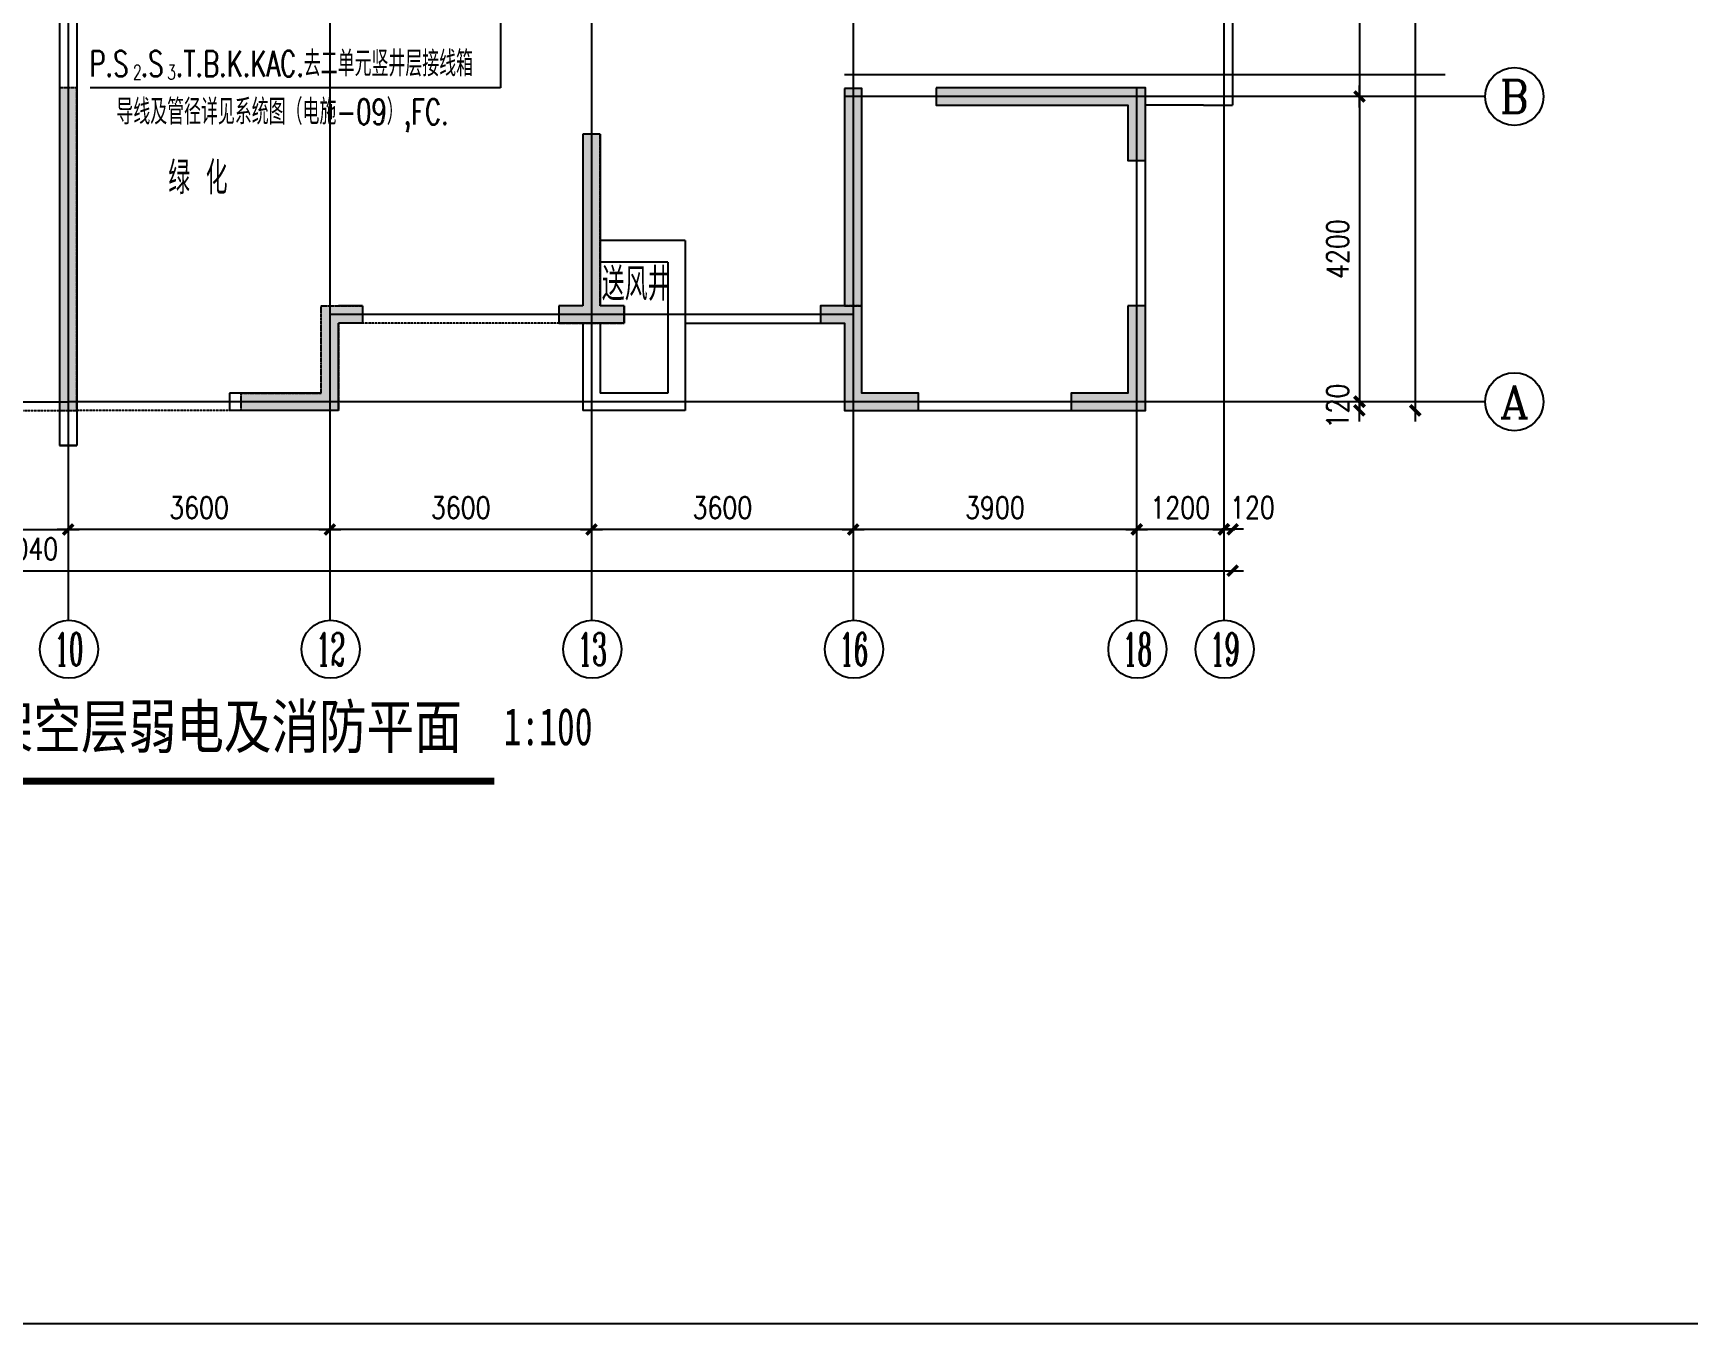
# Model space of a CAD drawing. Extents: x -170759 to 304867, y -311201 to 112352.
# Drawn here: x 210617 to 233384, y -4870 to 12892 of the extents above; entities that cross this region are included whole.
import ezdxf
from ezdxf.enums import TextEntityAlignment as Align

# ---------------------------------------------------------------- set-up
doc = ezdxf.new("R2010")
doc.units = 0
for name, pattern in [('ACAD_ISO04W100', [30.5, 24, -3, 0.5, -3]), ('DASH', [0.35, 0.25, -0.1]), ('DOTE', [2.42, 2, -0.2, 0.02, -0.2])]:
    doc.linetypes.add(name, pattern=pattern)
doc.layers.get('0').update_dxf_attribs({"linetype": 'CONTINUOUS'})
doc.layers.get('DEFPOINTS').update_dxf_attribs({"linetype": 'CONTINUOUS'})
for name, color, linetype in [('AXIS', 3, 'CONTINUOUS'), ('AXIS_TEXT', 7, 'CONTINUOUS'), ('DOOR', 2, 'CONTINUOUS'), ('DOTE', 251, 'CONTINUOUS'), ('TEX', 7, 'CONTINUOUS'), ('TEXT', 6, 'CONTINUOUS'), ('TXT', 3, 'CONTINUOUS'), ('WALL', 7, 'CONTINUOUS'), ('ZXX', 2, 'ACAD_ISO04W100'), ('柱子', 170, 'CONTINUOUS')]:
    doc.layers.add(name, color=color, linetype=linetype)
doc.styles.add('-黑体', font='SIMHEI.TTF', dxfattribs={"width": 0.8})
doc.styles.add('COMPLEX', font='COMPLEX')
doc.styles.add('DIM_FONT', font='SIMPLEX.shx', dxfattribs={"width": 0.8})
doc.styles.add('HZTXT', font='txt.shx', dxfattribs={"width": 0.8, "bigfont": 'hztxt.shx'})
doc.styles.add('HZXXX', font='romans', dxfattribs={"width": 0.7, "bigfont": 'hzs'})
doc.styles.add('SONG', font='SimSun.ttf', dxfattribs={"height": 600})
doc.dimstyles.new('AXIS', dxfattribs={"dimtxt": 300, "dimasz": 1, "dimexe": 250, "dimexo": 300, "dimgap": 150, "dimtad": 1, "dimdec": 0, "dimdsep": 46, "dimtxsty": 'DIM_FONT', "dimblk": '_DIMX', "dimblk1": '_DIMX', "dimblk2": '_DIMX', "dimcen": 2.5, "dimse1": 1, "dimse2": 1, "dimclrd": 3, "dimclre": 3, "dimclrt": 7, "dimadec": 0, "dimazin": 0, "dimtfac": 1, "dimtdec": 0, "dimtix": 1, "dimtmove": 2, "dimatfit": 3, "dimldrblk": '_DIMX', "dimfxl": 0, "dimtolj": 1, "dimtzin": 0, "dimarcsym": 0})

# ---------------------------------------------------------------- blocks, each defined once
blk = doc.blocks.new('_DIMX')
blk.add_line((-150, 0), (150, 0))
at = {"const_width": 50}
blk.add_lwpolyline([(-70, -70), (70, 70)], dxfattribs=at)
blk = doc.blocks.new('*D303')
at = {"layer": 'AXIS', "color": 3, "lineweight": -2}
blk.add_line((229632, 22339), (229632, 7701), dxfattribs=at)
at = {"layer": 'DEFPOINTS', "color": 0}
for p in [(227917, 22340), (227917, 7700), (229632, 7700)]:
    blk.add_point(p, dxfattribs=at)
at = {"layer": 'AXIS', "color": 3, "lineweight": -2}
for p, rotation in [((229632, 22340), 90), ((229632, 7700), 270)]:
    blk.add_blockref('_DIMX', p, dxfattribs=dict(at, rotation=rotation))
at = {"layer": 'AXIS', "color": 7, "insert": (229332, 15020), "char_height": 300, "attachment_point": 5, "rotation": 90, "style": 'DIM_FONT'}
blk.add_mtext('\\A1;14640', dxfattribs=at)
blk = doc.blocks.new('_AXISO')
blk.add_circle((0, 0), 0.5)
at = {"layer": 'AXIS_TEXT', "style": 'COMPLEX', "width": 1.041667}
blk.add_attdef('A', text='', height=0.56, dxfattribs=at).set_placement((-0.25, -0.28), (0.25, -0.28), align=Align.FIT)
blk = doc.blocks.new('*D314')
at = {"layer": 'AXIS', "color": 3, "lineweight": -2}
blk.add_line((218299, 6062), (214701, 6062), dxfattribs=at)
at = {"layer": 'DEFPOINTS', "color": 0}
for p in [(214700, 7551), (218300, 7551), (214700, 6062)]:
    blk.add_point(p, dxfattribs=at)
at = {"layer": 'AXIS', "color": 3, "lineweight": -2, "rotation": 180}
blk.add_blockref('_DIMX', (214700, 6062), dxfattribs=at)
at = {"layer": 'AXIS', "color": 3, "lineweight": -2}
blk.add_blockref('_DIMX', (218300, 6062), dxfattribs=at)
at = {"layer": 'AXIS', "color": 7, "insert": (216500, 6362), "char_height": 300, "attachment_point": 5, "style": 'DIM_FONT'}
blk.add_mtext('\\A1;3600', dxfattribs=at)
blk = doc.blocks.new('*D315')
at = {"layer": 'AXIS', "color": 3, "lineweight": -2}
blk.add_line((221899, 6062), (218301, 6062), dxfattribs=at)
at = {"layer": 'DEFPOINTS', "color": 0}
for p in [(218300, 7551), (221900, 7551), (218300, 6062)]:
    blk.add_point(p, dxfattribs=at)
at = {"layer": 'AXIS', "color": 3, "lineweight": -2, "rotation": 180}
blk.add_blockref('_DIMX', (218300, 6062), dxfattribs=at)
at = {"layer": 'AXIS', "color": 3, "lineweight": -2}
blk.add_blockref('_DIMX', (221900, 6062), dxfattribs=at)
at = {"layer": 'AXIS', "color": 7, "insert": (220100, 6362), "char_height": 300, "attachment_point": 5, "style": 'DIM_FONT'}
blk.add_mtext('\\A1;3600', dxfattribs=at)
blk = doc.blocks.new('*D318')
at = {"layer": 'AXIS', "color": 3, "lineweight": -2}
blk.add_line((214699, 6062), (211101, 6062), dxfattribs=at)
at = {"layer": 'DEFPOINTS', "color": 0}
for p in [(211100, 7551), (214700, 7551), (211100, 6062)]:
    blk.add_point(p, dxfattribs=at)
at = {"layer": 'AXIS', "color": 3, "lineweight": -2, "rotation": 180}
blk.add_blockref('_DIMX', (211100, 6062), dxfattribs=at)
at = {"layer": 'AXIS', "color": 3, "lineweight": -2}
blk.add_blockref('_DIMX', (214700, 6062), dxfattribs=at)
at = {"layer": 'AXIS', "color": 7, "insert": (212900, 6362), "char_height": 300, "attachment_point": 5, "style": 'DIM_FONT'}
blk.add_mtext('\\A1;3600', dxfattribs=at)
blk = doc.blocks.new('*D319')
at = {"layer": 'AXIS', "color": 3, "lineweight": -2}
blk.add_line((228866, 15319), (228866, 12021), dxfattribs=at)
at = {"layer": 'DEFPOINTS', "color": 0}
for p in [(227000, 15320), (227000, 12020), (228866, 12020)]:
    blk.add_point(p, dxfattribs=at)
at = {"layer": 'AXIS', "color": 3, "lineweight": -2}
for p, rotation in [((228866, 15320), 90), ((228866, 12020), 270)]:
    blk.add_blockref('_DIMX', p, dxfattribs=dict(at, rotation=rotation))
at = {"layer": 'AXIS', "color": 7, "insert": (228566, 13670), "char_height": 300, "attachment_point": 5, "rotation": 90, "style": 'DIM_FONT'}
blk.add_mtext('\\A1;3300', dxfattribs=at)
blk = doc.blocks.new('*D320')
at = {"layer": 'AXIS', "color": 3, "lineweight": -2}
blk.add_line((226999, 6062), (225801, 6062), dxfattribs=at)
at = {"layer": 'DEFPOINTS', "color": 0}
for p in [(225800, 7551), (227000, 7508), (225800, 6062)]:
    blk.add_point(p, dxfattribs=at)
at = {"layer": 'AXIS', "color": 3, "lineweight": -2, "rotation": 180}
blk.add_blockref('_DIMX', (225800, 6062), dxfattribs=at)
at = {"layer": 'AXIS', "color": 3, "lineweight": -2}
blk.add_blockref('_DIMX', (227000, 6062), dxfattribs=at)
at = {"layer": 'AXIS', "color": 7, "insert": (226400, 6362), "char_height": 300, "attachment_point": 5, "style": 'DIM_FONT'}
blk.add_mtext('\\A1;1200', dxfattribs=at)
blk = doc.blocks.new('*D321')
at = {"layer": 'AXIS', "color": 3, "lineweight": -2}
blk.add_line((225799, 6062), (221901, 6062), dxfattribs=at)
at = {"layer": 'DEFPOINTS', "color": 0}
for p in [(221900, 7551), (225800, 7551), (221900, 6062)]:
    blk.add_point(p, dxfattribs=at)
at = {"layer": 'AXIS', "color": 3, "lineweight": -2, "rotation": 180}
blk.add_blockref('_DIMX', (221900, 6062), dxfattribs=at)
at = {"layer": 'AXIS', "color": 3, "lineweight": -2}
blk.add_blockref('_DIMX', (225800, 6062), dxfattribs=at)
at = {"layer": 'AXIS', "color": 7, "insert": (223850, 6362), "char_height": 300, "attachment_point": 5, "style": 'DIM_FONT'}
blk.add_mtext('\\A1;3900', dxfattribs=at)
blk = doc.blocks.new('*D322')
at = {"layer": 'AXIS', "color": 3, "lineweight": -2}
blk.add_line((228866, 12019), (228866, 7821), dxfattribs=at)
at = {"layer": 'DEFPOINTS', "color": 0}
for p in [(227000, 12020), (227000, 7820), (228866, 7820)]:
    blk.add_point(p, dxfattribs=at)
at = {"layer": 'AXIS', "color": 3, "lineweight": -2}
for p, rotation in [((228866, 12020), 90), ((228866, 7820), 270)]:
    blk.add_blockref('_DIMX', p, dxfattribs=dict(at, rotation=rotation))
at = {"layer": 'AXIS', "color": 7, "insert": (228566, 9920), "char_height": 300, "attachment_point": 5, "rotation": 90, "style": 'DIM_FONT'}
blk.add_mtext('\\A1;4200', dxfattribs=at)
blk = doc.blocks.new('*D323')
at = {"layer": 'AXIS', "color": 3, "lineweight": -2}
for p, q in [((226999, 6064), (226998, 6064)), ((227000, 6064), (227120, 6064)), ((227121, 6064), (227122, 6064))]:
    blk.add_line(p, q, dxfattribs=at)
at = {"layer": 'DEFPOINTS', "color": 0}
for p in [(227000, 7508), (227120, 7508), (227120, 6064)]:
    blk.add_point(p, dxfattribs=at)
at = {"layer": 'AXIS', "color": 3, "lineweight": -2}
blk.add_blockref('_DIMX', (227000, 6064), dxfattribs=at)
at = {"layer": 'AXIS', "color": 3, "lineweight": -2, "rotation": 180}
blk.add_blockref('_DIMX', (227120, 6064), dxfattribs=at)
at = {"layer": 'AXIS', "color": 7, "insert": (227393, 6364), "char_height": 300, "attachment_point": 5, "style": 'DIM_FONT'}
blk.add_mtext('\\A1;120', dxfattribs=at)
blk = doc.blocks.new('*D324')
at = {"layer": 'AXIS', "color": 3, "lineweight": -2}
for p, q in [((228864, 7821), (228864, 7822)), ((228864, 7820), (228864, 7700)), ((228864, 7699), (228864, 7698))]:
    blk.add_line(p, q, dxfattribs=at)
at = {"layer": 'DEFPOINTS', "color": 0}
for p in [(227300, 7820), (227300, 7700), (228864, 7700)]:
    blk.add_point(p, dxfattribs=at)
at = {"layer": 'AXIS', "color": 3, "lineweight": -2}
for p, rotation in [((228864, 7820), 270), ((228864, 7700), 90)]:
    blk.add_blockref('_DIMX', p, dxfattribs=dict(at, rotation=rotation))
at = {"layer": 'AXIS', "color": 7, "insert": (228564, 7760), "char_height": 300, "attachment_point": 5, "rotation": 90, "style": 'DIM_FONT'}
blk.add_mtext('\\A1;120', dxfattribs=at)

msp = doc.modelspace()

# ---------------------------------------------------------------- hatches: boundary and pattern name
at = {"layer": 'ZXX'}
h = msp.add_hatch(color=256, dxfattribs=at)
h.paths.add_polyline_path([(211099.50572, 12019.72111), (211219.50572, 12019.72111), (211219.50572, 12139.72111), (210979.50572, 12139.72111), (210979.50572, 12019.72111)])
h.paths.add_polyline_path([(210979.50572, 7819.72111), (211099.50572, 7819.72111), (211219.50572, 7819.72111), (211219.50572, 12019.72111), (211099.50572, 12019.72111), (210979.50572, 12019.72111)])
h.paths.add_polyline_path([(211219.50572, 7699.72111), (211219.50572, 7819.72111), (211099.50572, 7819.72111), (210979.50572, 7819.72111), (210979.50572, 7699.72111)])
msp.add_hatch(color=256, dxfattribs=at).paths.add_polyline_path([(221779.50572, 12131.5424), (222019.50572, 12131.5424), (222019.50572, 9138.13913), (221779.50572, 9138.80523)])
h = msp.add_hatch(color=256, dxfattribs=at)
h.paths.add_polyline_path([(223039.50572, 12139.72111), (225799.50572, 12139.72111), (225799.50572, 12019.72111), (223039.50572, 12019.72111)])
h.paths.add_polyline_path([(223039.50572, 12019.72111), (225799.50572, 12019.72111), (225799.50572, 11139.72111), (225679.50572, 11139.72111), (225679.50572, 11899.72111), (223039.50572, 11899.72111)])
h.paths.add_polyline_path([(225799.50572, 12019.72111), (225919.50572, 12019.72111), (225919.50572, 11139.72111), (225799.50572, 11139.72111)])
h.paths.add_polyline_path([(225799.50572, 12139.72111), (225919.50572, 12139.72111), (225919.50572, 12019.72111), (225799.50572, 12019.72111)])
h = msp.add_hatch(color=256, dxfattribs=at)
h.paths.add_polyline_path([(218299.50572, 11499.72111), (218419.50572, 11499.72111), (218419.50572, 9139.72111), (218749.50572, 9139.72111), (218749.50572, 9019.72111), (218299.50572, 9019.72111)])
h.paths.add_polyline_path([(218179.50572, 11499.72111), (218299.50572, 11499.72111), (218299.50572, 9019.72111), (217849.50572, 9019.72111), (217849.50572, 9139.72111), (218179.50572, 9139.72111)])
h.paths.add_polyline_path([(217849.50572, 9019.72111), (218299.50572, 9019.72111), (218299.50572, 8899.72111), (217849.50572, 8899.72111)])
h.paths.add_polyline_path([(218299.50572, 9019.72111), (218749.50572, 9019.72111), (218749.50572, 8899.72111), (218299.50572, 8899.72111)])
h = msp.add_hatch(color=256, dxfattribs=at)
h.paths.add_polyline_path([(214699.50572, 9139.72111), (215149.50572, 9139.72111), (215149.50572, 9019.72111), (214699.50572, 9019.72111)])
h.paths.add_polyline_path([(214699.50572, 9019.72111), (215149.50572, 9019.72111), (215149.50572, 8899.72111), (214819.50572, 8899.72111), (214819.50572, 7819.72111), (214699.50572, 7819.72111)])
h.paths.add_polyline_path([(214579.50572, 9139.72111), (214699.50572, 9139.72111), (214699.50572, 7819.72111), (213479.50572, 7819.72111), (213479.50572, 7939.72111), (214579.50572, 7939.72111)])
h.paths.add_polyline_path([(213479.50572, 7819.72111), (214699.50572, 7819.72111), (214699.50572, 7699.72111), (213479.50572, 7699.72111)])
h.paths.add_polyline_path([(214699.50572, 7819.72111), (214819.50572, 7819.72111), (214819.50572, 7699.72111), (214699.50572, 7699.72111)])
h = msp.add_hatch(color=256, dxfattribs=at)
h.paths.add_polyline_path([(221449.50572, 9019.72111), (221899.50572, 9019.72111), (221899.50572, 7819.72111), (221779.50572, 7819.72111), (221779.50572, 8899.72111), (221449.50572, 8899.72111)])
h.paths.add_polyline_path([(221449.50572, 9139.72111), (221899.50572, 9138.47218), (221899.50572, 9019.72111), (221449.50572, 9019.72111)])
h.paths.add_polyline_path([(221899.50572, 9138.47218), (222019.50572, 9138.13913), (222019.50572, 7939.72111), (222799.50572, 7939.72111), (222799.50572, 7819.72111), (221899.50572, 7819.72111)])
h.paths.add_polyline_path([(221779.50572, 7819.72111), (221799.50572, 7819.72111), (221899.50572, 7819.72111), (221899.50572, 7699.72111), (221779.50572, 7699.72111)])
h.paths.add_polyline_path([(221899.50572, 7819.72111), (222799.50572, 7819.72111), (222799.50572, 7699.72111), (221899.50572, 7699.72111)])
h = msp.add_hatch(color=256, dxfattribs=at)
h.paths.add_polyline_path([(225679.50572, 9139.72111), (225799.50572, 9139.72111), (225799.50572, 7819.72111), (224899.50572, 7819.72111), (224899.50572, 7939.72111), (225679.50572, 7939.72111)])
h.paths.add_polyline_path([(225799.50572, 9139.72111), (225919.50572, 9139.72111), (225919.50572, 7819.72111), (225799.50572, 7819.72111)])
h.paths.add_polyline_path([(224899.50572, 7819.72111), (225799.50572, 7819.72111), (225799.50572, 7699.72111), (224899.50572, 7699.72111)])
h.paths.add_polyline_path([(225799.50572, 7819.72111), (225919.50572, 7819.72111), (225919.50572, 7699.72111), (225799.50572, 7699.72111)])

# ---------------------------------------------------------------- linework, layer by layer
msp.add_lwpolyline([(165265.94481, 64684.82576), (263773.33671, 64684.82576), (263773.33671, -4869.59855), (165265.94481, -4869.59855)], close=True)
at = {"layer": 'AXIS'}
for p, q in [((230596.64558, 12019.72111), (230232.85161, 12019.72111)), ((230596.64558, 7819.72111), (230232.85161, 7819.72111)), ((211099.50572, 5244.86419), (211099.50572, 4813.74484)), ((214699.50572, 5244.86419), (214699.50572, 4813.74484)), ((218299.50572, 5244.86419), (218299.50572, 4813.74484)), ((221899.50572, 5244.86419), (221899.50572, 4813.74484)), ((225799.50572, 5244.86419), (225799.50572, 4813.74484)), ((226999.50572, 5244.86419), (226999.50572, 4813.74484))]:
    msp.add_line(p, q, dxfattribs=at)
at = {"layer": 'DOOR'}
for p, q in [((227119.50572, 13219.72111), (227119.50572, 11899.72111)), ((225919.50572, 7699.72111), (225919.50572, 12139.72111)), ((226719.50572, 11899.72111), (225919.50572, 11899.72111)), ((226719.50572, 11899.72111), (227119.50572, 11899.72111)), ((219589.50572, 10039.72111), (218419.50572, 10039.72111)), ((219589.50572, 10039.72111), (219589.50572, 7699.72111)), ((219349.50572, 9739.72111), (218419.50572, 9739.72111)), ((219349.50572, 9739.72111), (219349.50572, 7939.72111)), ((218179.50572, 8899.72111), (218179.50572, 7699.72111)), ((218419.50572, 8899.72111), (218419.50572, 7939.72111)), ((219589.50572, 8899.72111), (221449.50572, 8899.72111)), ((219349.50572, 7939.72111), (218419.50572, 7939.72111)), ((219589.50572, 7699.72111), (218179.50572, 7699.72111)), ((222799.50572, 7699.72111), (224899.50572, 7699.72111))]:
    msp.add_line(p, q, dxfattribs=at)
at = {"layer": 'DOOR', "linetype": 'DASH'}
for p, q in [((217849.50572, 8899.72111), (215149.50572, 8899.72111)), ((208879.50572, 7699.72111), (210979.50572, 7699.72111)), ((213319.50572, 7699.72111), (211219.50572, 7699.72111))]:
    msp.add_line(p, q, dxfattribs=at)
at = {"layer": 'DOTE', "linetype": 'DOTE', "ltscale": 0.5}
for p, q in [((211099.50572, 24660.80411), (211099.50572, 5031.54128)), ((226999.50572, 24660.80411), (226999.50572, 5031.54128)), ((211099.50572, 18139.72111), (211099.50572, 7914.81092)), ((218299.50572, 16339.72111), (218299.50572, 5031.54128)), ((214699.50572, 13939.72111), (214699.50572, 5031.54128)), ((221899.50572, 13819.72111), (221899.50572, 5031.54128)), ((230042.56401, 12319.72111), (221779.50572, 12319.72111)), ((225799.50572, 12139.72111), (225799.50572, 5031.54128)), ((230559.05072, 12019.72111), (221779.50572, 12019.72111)), ((221899.50572, 9019.72111), (214699.50572, 9019.72111)), ((191639.96073, 7819.72111), (211099.50572, 7819.72111)), ((230559.05072, 7819.72111), (211099.50572, 7819.72111))]:
    msp.add_line(p, q, dxfattribs=at)
at = {"layer": 'TEXT', "color": 3}
for p, q in [((217049.7136, 16476.10021), (217049.7136, 12137.36955)), ((217049.7136, 12137.36955), (211403.83505, 12137.36955))]:
    msp.add_line(p, q, dxfattribs=at)
at = {"layer": 'TEXT', "color": 3, "const_width": 96}
msp.add_lwpolyline([(208361.49512, 2598.97189), (216963.58592, 2598.97189)], dxfattribs=at)
at = {"layer": 'WALL'}
for p, q in [((210979.50572, 17339.72111), (210979.50572, 7219.72111)), ((211219.50572, 13699.72111), (211219.50572, 7219.72111)), ((218419.50572, 11499.72111), (218179.50572, 11499.72111)), ((218179.50572, 11499.72111), (218179.50572, 9139.72111)), ((218419.50572, 11499.72111), (218419.50572, 9139.72111)), ((215149.50572, 9139.72111), (214819.50572, 9139.72111)), ((215149.50572, 9139.72111), (215149.50572, 8899.72111)), ((217849.50572, 9139.72111), (217849.50572, 8899.72111)), ((218179.50572, 9139.72111), (217849.50572, 9139.72111)), ((218749.50572, 9139.72111), (218419.50572, 9139.72111)), ((218749.50572, 9139.72111), (218749.50572, 8899.72111)), ((214819.50572, 7699.72111), (214819.50572, 8899.72111)), ((215149.50572, 8899.72111), (214819.50572, 8899.72111)), ((218749.50572, 8899.72111), (217849.50572, 8899.72111)), ((214579.50572, 7939.72111), (213319.50572, 7939.72111)), ((213319.50572, 7939.72111), (213319.50572, 7699.72111)), ((213319.50572, 7919.72111), (213319.50572, 7699.72111)), ((214819.50572, 7699.72111), (213319.50572, 7699.72111)), ((211219.50572, 7219.72111), (210979.50572, 7219.72111)), ((210979.50572, 7219.72111), (211219.50572, 7219.72111)), ((211219.50572, 7219.72111), (210979.50572, 7219.72111)), ((210979.50572, 7219.72111), (211219.50572, 7219.72111))]:
    msp.add_line(p, q, dxfattribs=at)
for points in [[(221779.50572, 12131.5424), (221779.50572, 9138.80523), (221449.50572, 9138.80523), (221449.50572, 8899.72111), (221779.50572, 8899.72111), (221779.50572, 7699.72111), (222799.50572, 7699.72111), (222799.50572, 7939.72111), (222019.50572, 7939.72111), (222019.50572, 12131.5424)], [(223039.50572, 12139.72111), (223039.50572, 11899.72111), (225679.50572, 11899.72111), (225679.50572, 11139.72111), (225919.50572, 11139.72111), (225919.50572, 12139.72111)], [(225679.50572, 9139.72111), (225679.50572, 7939.72111), (224899.50572, 7939.72111), (224899.50572, 7699.72111), (225919.50572, 7699.72111), (225919.50572, 9139.72111)]]:
    msp.add_lwpolyline(points, close=True, dxfattribs=at)
at = {"layer": 'ZXX'}
for points in [[(210979.50572, 7699.72111), (211219.50572, 7699.72111), (211219.50572, 12139.72111), (210979.50572, 12139.72111), (210979.50572, 7699.72111)], [(222019.50572, 9138.13913), (222019.50572, 12131.5424), (221779.50572, 12131.5424), (221779.50572, 9138.13913), (222019.50572, 9138.13913)], [(225679.50572, 11139.72111), (225919.50572, 11139.72111), (225919.50572, 12139.72111), (223039.50572, 12139.72111), (223039.50572, 11899.72111), (225679.50572, 11899.72111), (225679.50572, 11139.72111)], [(218749.50572, 8899.72111), (218749.50572, 9139.72111), (218419.50572, 9139.72111), (218419.50572, 11499.72111), (218179.50572, 11499.72111), (218179.50572, 9139.72111), (217849.50572, 9139.72111), (217849.50572, 8899.72111), (218749.50572, 8899.72111)], [(213479.50572, 7699.72111), (213479.50572, 7939.72111), (214579.50572, 7939.72111), (214579.50572, 9139.72111), (215149.50572, 9139.72111), (215149.50572, 8899.72111), (214819.50572, 8899.72111), (214819.50572, 7699.72111), (213479.50572, 7699.72111)], [(222799.50572, 7699.72111), (222799.50572, 7939.72111), (222019.50572, 7939.72111), (222019.50572, 9138.13913), (221449.50572, 9139.72111), (221449.50572, 8899.72111), (221779.50572, 8899.72111), (221779.50572, 7699.72111), (222799.50572, 7699.72111)], [(225919.50572, 9139.72111), (225679.50572, 9139.72111), (225679.50572, 7939.72111), (224899.50572, 7939.72111), (224899.50572, 7699.72111), (225919.50572, 7699.72111), (225919.50572, 9139.72111)]]:
    msp.add_lwpolyline(points, dxfattribs=at)
at = {"layer": '柱子', "color": 1}
msp.add_line((211099.50572, 7960.7415), (211099.50572, 5353.26863), dxfattribs=at)

# ---------------------------------------------------------------- block references
at = {"layer": 'AXIS'}
ref = msp.add_blockref('_AXISO', (230996.64558, 12019.72111), dxfattribs=dict(at, xscale=800, yscale=800, zscale=800))
ref.add_attrib('A', 'B', dxfattribs={"layer": 'AXIS_TEXT', "height": 448, "style": 'COMPLEX', "width": 1.102941}).set_placement((230796.64558, 11795.72111), (231196.64558, 11795.72111), align=Align.FIT)
at = {"layer": 'AXIS', "xscale": 800, "yscale": 800, "zscale": 800}
msp.add_blockref('_AXISO', (230996.64558, 7819.72111), dxfattribs=at).add_auto_attribs({'A': 'A'})
at = {"layer": 'AXIS'}
ref = msp.add_blockref('_AXISO', (211110.61231, 4413.89907), dxfattribs=dict(at, xscale=800, yscale=800, zscale=800))
ref.add_attrib('A', '10', dxfattribs={"layer": 'AXIS_TEXT', "height": 448, "style": 'COMPLEX', "width": 0.646552}).set_placement((210910.61231, 4189.89907), (211310.61231, 4189.89907), align=Align.FIT)
ref = msp.add_blockref('_AXISO', (214710.61231, 4413.89907), dxfattribs=dict(at, xscale=800, yscale=800, zscale=800))
ref.add_attrib('A', '12', dxfattribs={"layer": 'AXIS_TEXT', "height": 448, "style": 'COMPLEX', "width": 0.646552}).set_placement((214510.61231, 4189.89907), (214910.61231, 4189.89907), align=Align.FIT)
ref = msp.add_blockref('_AXISO', (218310.61231, 4413.89907), dxfattribs=dict(at, xscale=800, yscale=800, zscale=800))
ref.add_attrib('A', '13', dxfattribs={"layer": 'AXIS_TEXT', "height": 448, "style": 'COMPLEX', "width": 0.646552}).set_placement((218110.61231, 4189.89907), (218510.61231, 4189.89907), align=Align.FIT)
ref = msp.add_blockref('_AXISO', (221910.61231, 4413.89907), dxfattribs=dict(at, xscale=800, yscale=800, zscale=800))
ref.add_attrib('A', '16', dxfattribs={"layer": 'AXIS_TEXT', "height": 448, "style": 'COMPLEX', "width": 0.646552}).set_placement((221710.61231, 4189.89907), (222110.61231, 4189.89907), align=Align.FIT)
ref = msp.add_blockref('_AXISO', (225810.61231, 4413.89907), dxfattribs=dict(at, xscale=800, yscale=800, zscale=800))
ref.add_attrib('A', '18', dxfattribs={"layer": 'AXIS_TEXT', "height": 448, "style": 'COMPLEX', "width": 0.646552}).set_placement((225610.61231, 4189.89907), (226010.61231, 4189.89907), align=Align.FIT)
ref = msp.add_blockref('_AXISO', (227010.61231, 4413.89907), dxfattribs=dict(at, xscale=800, yscale=800, zscale=800))
ref.add_attrib('A', '19', dxfattribs={"layer": 'AXIS_TEXT', "height": 448, "style": 'COMPLEX', "width": 0.646552}).set_placement((226810.61231, 4189.89907), (227210.61231, 4189.89907), align=Align.FIT)

# ---------------------------------------------------------------- texts
at = {"layer": 'TEX', "color": 3, "style": 'HZXXX', "text_generation_flag": 6, "width": 0.7}
for s, height, p in [('P.S .S .T.B.K.KAC.去二单元竖井层接线箱', 350, (211391.80353, 12296.94101)), ('2', 200, (211991.30365, 12254.42543)), ('3', 200, (212461.97726, 12254.42543)), ('导线及管径详见系统图（电施-09）,FC.', 350, (211763.74791, 11634.05333)), ('绿 化', 450, (212477.69219, 10674.52145))]:
    msp.add_text(s, height=height, rotation=180, dxfattribs=at).set_placement(p)
at = {"layer": 'TEXT', "color": 3, "ltscale": 1000, "style": 'SONG', "width": 0.8}
msp.add_text('R6-G1架空层弱电及消防平面', height=600, dxfattribs=at).set_placement((208335.72119, 3050.30207))
at = {"layer": 'TEXT', "color": 3, "style": '-黑体', "width": 0.7}
msp.add_text('1:100', height=514.285714, dxfattribs=at).set_placement((217089.93266, 3093.49528))
at = {"layer": 'TXT', "color": 3, "linetype": 'Continuous', "style": 'HZTXT', "width": 0.7}
msp.add_text('送风井', height=450, dxfattribs=at).set_placement((218441.08913, 9212.41636, 0))

# ---------------------------------------------------------------- dimensions: what is measured, and where the dimension line sits
at = {"layer": 'AXIS'}
dim = msp.add_linear_dim(base=(229631.6145, 7699.72111), p1=(227917.17696, 22339.72111), p2=(227917.17696, 7699.72111), angle=90, dimstyle='AXIS', dxfattribs=at)
dim.commit()
dim.dimension.update_dxf_attribs({"geometry": '*D303', "text_midpoint": (229331.6145, 15019.72111)})
for base, p1, p2, picture, middle in [((228865.99614, 12019.72111), (226999.50572, 15319.72111), (226999.50572, 12019.72111), '*D319', (228565.99614, 13669.72111)), ((228865.99614, 7819.72111), (226999.50572, 12019.72111), (226999.50572, 7819.72111), '*D322', (228565.99614, 9919.72111)), ((228864.22995, 7699.72111), (227299.50572, 7819.72111), (227299.50572, 7699.72111), '*D324', (228564.22995, 7759.72111))]:
    dim = msp.add_linear_dim(base=base, p1=p1, p2=p2, angle=90, dimstyle='AXIS', override={"dimse1": 1}, dxfattribs=at)
    dim.commit()
    dim.dimension.update_dxf_attribs({"geometry": picture, "text_midpoint": middle})
msp.add_linear_dim(base=(227119.50572, 5494.86419), p1=(195079.50572, 7807.58454), p2=(227119.50572, 7807.58454), location=(210449.01809, 5794.86419), dimstyle='AXIS', dxfattribs=at).render()
msp.add_linear_dim(base=(211099.50572, 6061.72992), p1=(207499.50572, 7550.78968), p2=(211099.50572, 7550.78968), dimstyle='AXIS', override={"dimse1": 1}, dxfattribs=at).render()
for base, p1, p2, picture, middle in [((211099.50572, 6061.72992), (214699.50572, 7550.78968), (211099.50572, 7550.78968), '*D318', (212899.50572, 6361.72992)), ((214699.50572, 6061.72992), (218299.50572, 7550.78968), (214699.50572, 7550.78968), '*D314', (216499.50572, 6361.72992)), ((218299.50572, 6061.72992), (221899.50572, 7550.78968), (218299.50572, 7550.78968), '*D315', (220099.50572, 6361.72992)), ((221899.50572, 6061.72992), (225799.50572, 7550.78968), (221899.50572, 7550.78968), '*D321', (223849.50572, 6361.72992))]:
    dim = msp.add_linear_dim(base=base, p1=p1, p2=p2, dimstyle='AXIS', override={"dimse1": 1}, dxfattribs=at)
    dim.commit()
    dim.dimension.update_dxf_attribs({"geometry": picture, "text_midpoint": middle})
dim = msp.add_linear_dim(base=(225799.50572, 6061.72992), p1=(226999.50572, 7507.58454), p2=(225799.50572, 7550.78968), dimstyle='AXIS', dxfattribs=at)
dim.commit()
dim.dimension.update_dxf_attribs({"geometry": '*D320', "text_midpoint": (226399.50572, 6361.72992)})
dim = msp.add_linear_dim(base=(227119.50572, 6063.94354), p1=(226999.50572, 7507.58454), p2=(227119.50572, 7507.58454), dimstyle='AXIS', dxfattribs=at)
dim.commit()
dim.dimension.update_dxf_attribs({"geometry": '*D323', "text_midpoint": (227393.06731, 6363.94354), "dimtype": 160})

doc.saveas('drawing.dxf')
